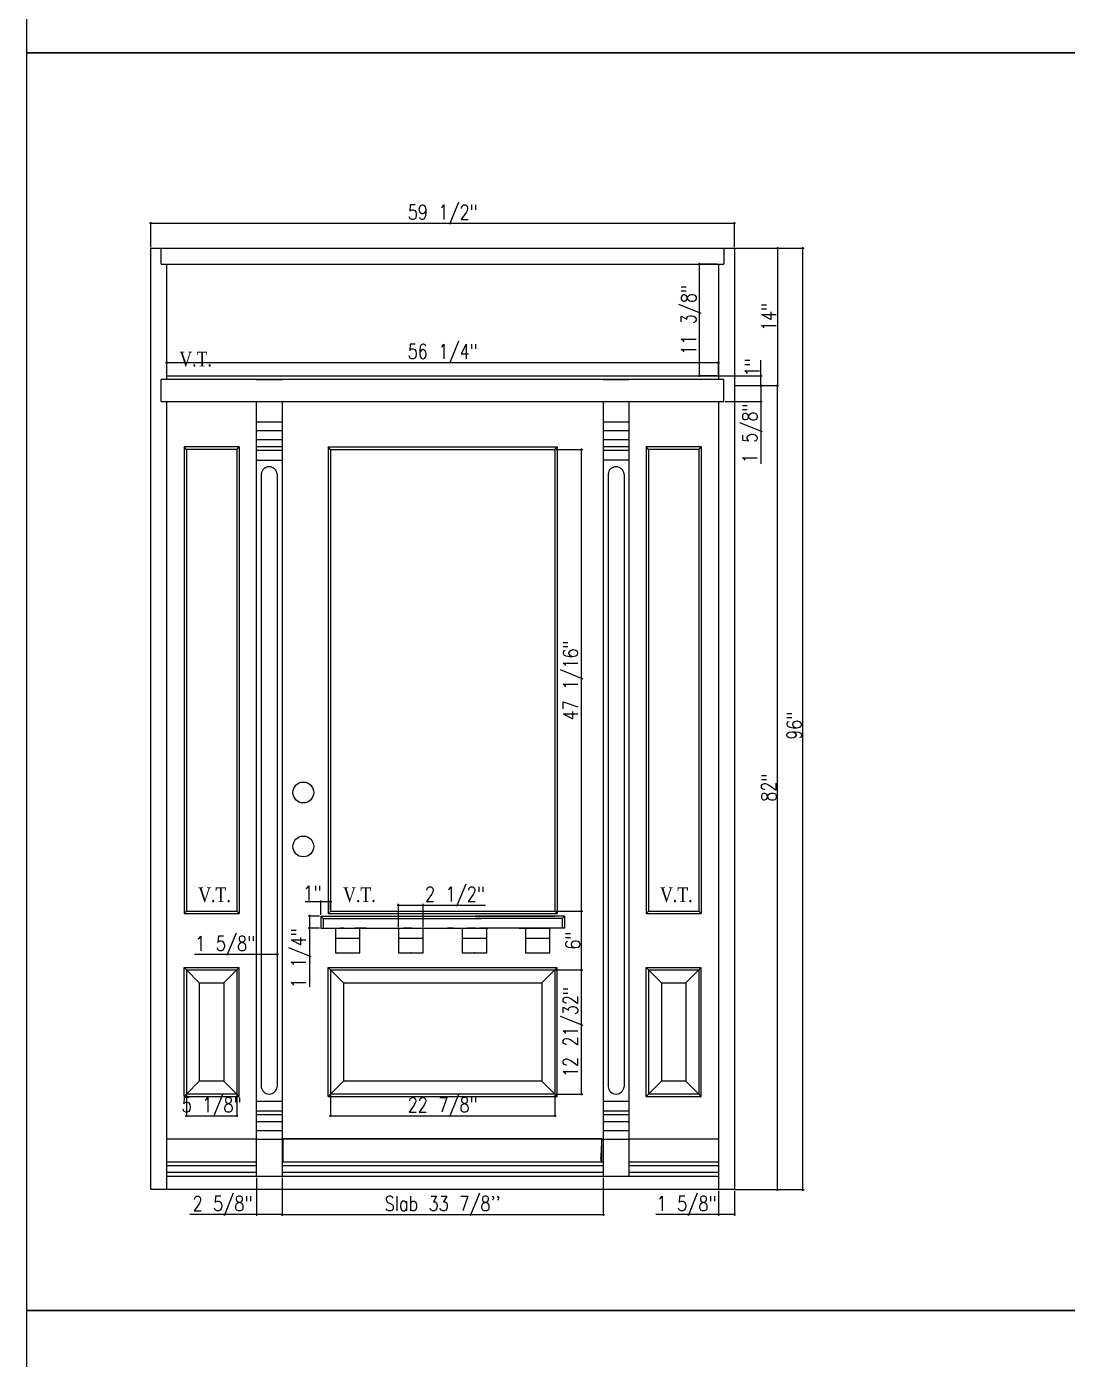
# Model space of a CAD drawing. Header units: inches. Extents: x 1985 to 11287, y 379 to 4336.
# Drawn here: x 7248.7 to 7354.8, y 3527.7 to 3663.6 of the extents above; entities that cross this region are included whole.
import ezdxf

# ---------------------------------------------------------------- set-up
doc = ezdxf.new("R2010")
doc.units = ezdxf.units.IN
doc.header["$MEASUREMENT"] = 0
doc.layers.get('0').update_dxf_attribs({"linetype": 'CONTINUOUS'})
doc.layers.get('Defpoints').update_dxf_attribs({"linetype": 'CONTINUOUS'})
for name, color, linetype in [('COTE1-1', 7, 'CONTINUOUS'), ('COTE1-1 99', 7, 'CONTINUOUS'), ('elevation', 7, 'CONTINUOUS'), ('elevation 99', 7, 'CONTINUOUS'), ('hatch 99', 1, 'CONTINUOUS'), ('separation 99', 3, 'CONTINUOUS'), ('wood detail', 7, 'CONTINUOUS'), ('wood detail 99', 7, 'CONTINUOUS')]:
    doc.layers.add(name, color=color, linetype=linetype)
doc.styles.get("Standard").update_dxf_attribs({"font": 'txt.shx', "width": 0.8})
doc.styles.add('Times', font='times.ttf', dxfattribs={"width": 0.8})
doc.dimstyles.new('Elevation', dxfattribs={"dimscale": 2, "dimtxt": 0.75, "dimasz": 0.0625, "dimexe": 0.0625, "dimexo": 0.0625, "dimgap": 0.0625, "dimtad": 1, "dimdec": 5, "dimzin": 0, "dimdsep": 46, "dimlunit": 5, "dimtxsty": 'Standard', "dimblk1": 'OBLIQUE', "dimblk2": 'OBLIQUE', "dimsah": 1, "dimcen": 2, "dimdle": 0.0625, "dimclrd": 1, "dimclre": 1, "dimadec": 1, "dimazin": 0, "dimtfac": 0.375, "dimtdec": 5, "dimtmove": 0, "dimatfit": 3, "dimldrblk": 'OBLIQUE', "dimfxl": 1, "dimfrac": 2, "dimtolj": 1, "dimtzin": 0, "dimarcsym": 0})

# ---------------------------------------------------------------- blocks, each defined once
blk = doc.blocks.new('_OBLIQUE')
at = {"color": 0, "linetype": 'ByBlock'}
blk.add_line((-0.5, -0.5), (0.5, 0.5), dxfattribs=at)
blk = doc.blocks.new('*D765')
at = {"layer": 'COTE1-1 99', "color": 1, "lineweight": -2}
for p, q in [((7320.96, 3640.96), (7325.35, 3640.96)), ((7325.23, 3641.08), (7325.23, 3626.83)), ((7320.96, 3626.96), (7325.35, 3626.96))]:
    blk.add_line(p, q, dxfattribs=at)
at = {"layer": 'Defpoints', "color": 0}
for p in [(7320.84, 3640.96), (7320.84, 3626.96), (7325.23, 3626.96)]:
    blk.add_point(p, dxfattribs=at)
at = {"layer": 'COTE1-1 99', "color": 1, "lineweight": -2, "xscale": 0.125, "yscale": 0.125, "zscale": 0.125}
for p, rotation in [((7325.23, 3640.96), 90), ((7325.23, 3626.96), 270)]:
    blk.add_blockref('_OBLIQUE', p, dxfattribs=dict(at, rotation=rotation))
at = {"layer": 'COTE1-1 99', "color": 0, "insert": (7324.35, 3633.96), "char_height": 1.5, "attachment_point": 5, "rotation": 90}
blk.add_mtext('\\A1;14"', dxfattribs=at)
blk = doc.blocks.new('*D766')
at = {"layer": 'COTE1-1 99', "color": 1, "lineweight": -2}
for p, q in [((7320.96, 3626.96), (7325.35, 3626.96)), ((7325.23, 3544.83), (7325.23, 3627.08)), ((7320.96, 3544.96), (7325.35, 3544.96))]:
    blk.add_line(p, q, dxfattribs=at)
at = {"layer": 'Defpoints', "color": 0}
for p in [(7320.84, 3626.96), (7325.23, 3626.96), (7320.84, 3544.96)]:
    blk.add_point(p, dxfattribs=at)
at = {"layer": 'COTE1-1 99', "color": 1, "lineweight": -2, "xscale": 0.125, "yscale": 0.125, "zscale": 0.125}
for p, rotation in [((7325.23, 3626.96), 90), ((7325.23, 3544.96), 270)]:
    blk.add_blockref('_OBLIQUE', p, dxfattribs=dict(at, rotation=rotation))
at = {"layer": 'COTE1-1 99', "color": 0, "insert": (7324.35, 3585.96), "char_height": 1.5, "attachment_point": 5, "rotation": 90}
blk.add_mtext('\\A1;82"', dxfattribs=at)
blk = doc.blocks.new('*D767')
at = {"layer": 'COTE1-1 99', "color": 1, "lineweight": -2}
for p, q in [((7261.21, 3643.5), (7320.96, 3643.5)), ((7261.34, 3641.08), (7261.34, 3643.63)), ((7320.84, 3641.08), (7320.84, 3643.63))]:
    blk.add_line(p, q, dxfattribs=at)
at = {"layer": 'Defpoints', "color": 0}
for p in [(7320.84, 3643.5), (7261.34, 3640.96), (7320.84, 3640.96)]:
    blk.add_point(p, dxfattribs=at)
at = {"layer": 'COTE1-1 99', "color": 1, "lineweight": -2, "xscale": 0.125, "yscale": 0.125, "zscale": 0.125, "rotation": 180}
blk.add_blockref('_OBLIQUE', (7261.34, 3643.5), dxfattribs=at)
at = {"layer": 'COTE1-1 99', "color": 1, "lineweight": -2, "xscale": 0.125, "yscale": 0.125, "zscale": 0.125}
blk.add_blockref('_OBLIQUE', (7320.84, 3643.5), dxfattribs=at)
at = {"layer": 'COTE1-1 99', "color": 0, "insert": (7291.09, 3644.38), "char_height": 1.5, "attachment_point": 5}
blk.add_mtext('\\A1;59 1/2"', dxfattribs=at)
blk = doc.blocks.new('*D768')
at = {"layer": 'COTE1-1 99', "color": 1, "lineweight": -2}
for p, q in [((7274.71, 3546.16), (7274.71, 3542.3)), ((7307.46, 3546.16), (7307.46, 3542.3)), ((7274.59, 3542.42), (7307.59, 3542.42))]:
    blk.add_line(p, q, dxfattribs=at)
at = {"layer": 'Defpoints', "color": 0}
for p in [(7274.71, 3546.29), (7307.46, 3546.29), (7307.46, 3542.42)]:
    blk.add_point(p, dxfattribs=at)
at = {"layer": 'COTE1-1 99', "color": 1, "lineweight": -2, "xscale": 0.125, "yscale": 0.125, "zscale": 0.125, "rotation": 180}
blk.add_blockref('_OBLIQUE', (7274.71, 3542.42), dxfattribs=at)
at = {"layer": 'COTE1-1 99', "color": 1, "lineweight": -2, "xscale": 0.125, "yscale": 0.125, "zscale": 0.125}
blk.add_blockref('_OBLIQUE', (7307.46, 3542.42), dxfattribs=at)
at = {"layer": 'COTE1-1 99', "color": 0, "insert": (7291.09, 3543.3), "char_height": 1.5, "attachment_point": 5}
blk.add_mtext("\\A1;Slab 33 7/8''", dxfattribs=at)
blk = doc.blocks.new('*D769')
at = {"layer": 'COTE1-1 99', "color": 1, "lineweight": -2}
for p, q in [((7272.09, 3546.16), (7272.09, 3542.3)), ((7274.71, 3546.16), (7274.71, 3542.3)), ((7272.09, 3542.42), (7265.31, 3542.42)), ((7274.84, 3542.42), (7272.09, 3542.42))]:
    blk.add_line(p, q, dxfattribs=at)
at = {"layer": 'Defpoints', "color": 0}
for p in [(7272.09, 3546.29), (7274.71, 3546.29), (7272.09, 3542.42)]:
    blk.add_point(p, dxfattribs=at)
at = {"layer": 'COTE1-1 99', "color": 1, "lineweight": -2, "xscale": 0.125, "yscale": 0.125, "zscale": 0.125, "rotation": 180}
blk.add_blockref('_OBLIQUE', (7272.09, 3542.42), dxfattribs=at)
at = {"layer": 'COTE1-1 99', "color": 1, "lineweight": -2, "xscale": 0.125, "yscale": 0.125, "zscale": 0.125}
blk.add_blockref('_OBLIQUE', (7274.71, 3542.42), dxfattribs=at)
at = {"layer": 'COTE1-1 99', "color": 0, "insert": (7268.64, 3543.3), "char_height": 1.5, "attachment_point": 5}
blk.add_mtext('\\A1;2 5/8"', dxfattribs=at)
blk = doc.blocks.new('*D770')
at = {"layer": 'COTE1-1 99', "color": 1, "lineweight": -2}
for p, q in [((7319.21, 3544.83), (7319.21, 3542.3)), ((7320.84, 3544.83), (7320.84, 3542.3)), ((7319.21, 3542.42), (7312.84, 3542.42)), ((7320.96, 3542.42), (7319.21, 3542.42))]:
    blk.add_line(p, q, dxfattribs=at)
at = {"layer": 'Defpoints', "color": 0}
for p in [(7319.21, 3544.96), (7320.84, 3544.96), (7319.21, 3542.42)]:
    blk.add_point(p, dxfattribs=at)
at = {"layer": 'COTE1-1 99', "color": 1, "lineweight": -2, "xscale": 0.125, "yscale": 0.125, "zscale": 0.125, "rotation": 180}
blk.add_blockref('_OBLIQUE', (7319.21, 3542.42), dxfattribs=at)
at = {"layer": 'COTE1-1 99', "color": 1, "lineweight": -2, "xscale": 0.125, "yscale": 0.125, "zscale": 0.125}
blk.add_blockref('_OBLIQUE', (7320.84, 3542.42), dxfattribs=at)
at = {"layer": 'COTE1-1 99', "color": 0, "insert": (7315.96, 3543.3), "char_height": 1.5, "attachment_point": 5}
blk.add_mtext('\\A1;1 5/8"', dxfattribs=at)
blk = doc.blocks.new('*D777')
at = {"layer": 'COTE1-1 99', "color": 1, "lineweight": -2}
for p, q in [((7320.96, 3640.96), (7327.95, 3640.96)), ((7327.82, 3544.83), (7327.82, 3641.08)), ((7320.96, 3544.96), (7327.95, 3544.96))]:
    blk.add_line(p, q, dxfattribs=at)
at = {"layer": 'Defpoints', "color": 0}
for p in [(7320.84, 3640.96), (7327.82, 3640.96), (7320.84, 3544.96)]:
    blk.add_point(p, dxfattribs=at)
at = {"layer": 'COTE1-1 99', "color": 1, "lineweight": -2, "xscale": 0.125, "yscale": 0.125, "zscale": 0.125}
for p, rotation in [((7327.82, 3640.96), 90), ((7327.82, 3544.96), 270)]:
    blk.add_blockref('_OBLIQUE', p, dxfattribs=dict(at, rotation=rotation))
at = {"layer": 'COTE1-1 99', "color": 0, "insert": (7326.95, 3592.27), "char_height": 1.5, "attachment_point": 5, "rotation": 90}
blk.add_mtext('\\A1;96"', dxfattribs=at)
blk = doc.blocks.new('*D783')
at = {"layer": 'COTE1-1 99', "color": 1, "lineweight": -2}
for p, q in [((7323.54, 3627.96), (7323.54, 3629.53)), ((7319.34, 3627.96), (7323.66, 3627.96)), ((7323.54, 3626.83), (7323.54, 3627.96)), ((7320.96, 3626.96), (7323.66, 3626.96))]:
    blk.add_line(p, q, dxfattribs=at)
at = {"layer": 'Defpoints', "color": 0}
for p in [(7319.21, 3627.96), (7323.54, 3627.96), (7320.84, 3626.96)]:
    blk.add_point(p, dxfattribs=at)
at = {"layer": 'COTE1-1 99', "color": 1, "lineweight": -2, "xscale": 0.125, "yscale": 0.125, "zscale": 0.125}
for p, rotation in [((7323.54, 3627.96), 90), ((7323.54, 3626.96), 270)]:
    blk.add_blockref('_OBLIQUE', p, dxfattribs=dict(at, rotation=rotation))
at = {"layer": 'COTE1-1 99', "color": 0, "insert": (7322.66, 3628.81), "char_height": 1.5, "attachment_point": 5, "rotation": 90}
blk.add_mtext('\\A1;1"', dxfattribs=at)
blk = doc.blocks.new('*D784')
at = {"layer": 'COTE1-1 99', "color": 1, "lineweight": -2}
for p, q in [((7320.96, 3626.96), (7323.66, 3626.96)), ((7323.54, 3627.08), (7323.54, 3625.33)), ((7319.9, 3625.33), (7323.66, 3625.33)), ((7323.54, 3625.33), (7323.54, 3618.96))]:
    blk.add_line(p, q, dxfattribs=at)
at = {"layer": 'Defpoints', "color": 0}
for p in [(7320.84, 3626.96), (7319.78, 3625.33), (7323.54, 3625.33)]:
    blk.add_point(p, dxfattribs=at)
at = {"layer": 'COTE1-1 99', "color": 1, "lineweight": -2, "xscale": 0.125, "yscale": 0.125, "zscale": 0.125}
for p, rotation in [((7323.54, 3626.96), 90), ((7323.54, 3625.33), 270)]:
    blk.add_blockref('_OBLIQUE', p, dxfattribs=dict(at, rotation=rotation))
at = {"layer": 'COTE1-1 99', "color": 0, "insert": (7322.66, 3622.08), "char_height": 1.5, "attachment_point": 5, "rotation": 90}
blk.add_mtext('\\A1;1 5/8"', dxfattribs=at)
blk = doc.blocks.new('*D744')
at = {"layer": 'COTE1-1 99', "color": 1, "lineweight": -2}
for p, q in [((7279.65, 3554.58), (7279.65, 3552.37)), ((7302.53, 3554.58), (7302.53, 3552.37)), ((7279.53, 3552.5), (7302.65, 3552.5))]:
    blk.add_line(p, q, dxfattribs=at)
at = {"layer": 'Defpoints', "color": 0}
for p in [(7279.65, 3554.71), (7302.53, 3554.71), (7302.53, 3552.5)]:
    blk.add_point(p, dxfattribs=at)
at = {"layer": 'COTE1-1 99', "color": 1, "lineweight": -2, "xscale": 0.125, "yscale": 0.125, "zscale": 0.125, "rotation": 180}
blk.add_blockref('_OBLIQUE', (7279.65, 3552.5), dxfattribs=at)
at = {"layer": 'COTE1-1 99', "color": 1, "lineweight": -2, "xscale": 0.125, "yscale": 0.125, "zscale": 0.125}
blk.add_blockref('_OBLIQUE', (7302.53, 3552.5), dxfattribs=at)
at = {"layer": 'COTE1-1 99', "color": 0, "insert": (7291.09, 3553.37), "char_height": 1.5, "attachment_point": 5}
blk.add_mtext('\\A1;22 7/8"', dxfattribs=at)
blk = doc.blocks.new('*D745')
at = {"layer": 'COTE1-1 99', "color": 1, "lineweight": -2}
for p, q in [((7305.24, 3554.58), (7305.24, 3567.48)), ((7302.65, 3567.36), (7305.37, 3567.36)), ((7302.65, 3554.71), (7305.37, 3554.71))]:
    blk.add_line(p, q, dxfattribs=at)
at = {"layer": 'Defpoints', "color": 0}
for p in [(7302.53, 3567.36), (7305.24, 3567.36), (7302.53, 3554.71)]:
    blk.add_point(p, dxfattribs=at)
at = {"layer": 'COTE1-1 99', "color": 1, "lineweight": -2, "xscale": 0.125, "yscale": 0.125, "zscale": 0.125}
for p, rotation in [((7305.24, 3567.36), 90), ((7305.24, 3554.71), 270)]:
    blk.add_blockref('_OBLIQUE', p, dxfattribs=dict(at, rotation=rotation))
at = {"layer": 'COTE1-1 99', "color": 0, "insert": (7304.37, 3561.03), "char_height": 1.5, "attachment_point": 5, "rotation": 90}
blk.add_mtext('\\A1;12 21/32"', dxfattribs=at)
blk = doc.blocks.new('*D746')
at = {"layer": 'COTE1-1 99', "color": 1, "lineweight": -2}
for p, q in [((7302.65, 3573.36), (7305.37, 3573.36)), ((7305.24, 3567.23), (7305.24, 3573.48)), ((7302.65, 3567.36), (7305.37, 3567.36))]:
    blk.add_line(p, q, dxfattribs=at)
at = {"layer": 'Defpoints', "color": 0}
for p in [(7302.53, 3573.36), (7305.24, 3573.36), (7302.53, 3567.36)]:
    blk.add_point(p, dxfattribs=at)
at = {"layer": 'COTE1-1 99', "color": 1, "lineweight": -2, "xscale": 0.125, "yscale": 0.125, "zscale": 0.125}
for p, rotation in [((7305.24, 3573.36), 90), ((7305.24, 3567.36), 270)]:
    blk.add_blockref('_OBLIQUE', p, dxfattribs=dict(at, rotation=rotation))
at = {"layer": 'COTE1-1 99', "color": 0, "insert": (7304.37, 3570.36), "char_height": 1.5, "attachment_point": 5, "rotation": 90}
blk.add_mtext('\\A1;6"', dxfattribs=at)
blk = doc.blocks.new('*D747')
at = {"layer": 'COTE1-1 99', "color": 1, "lineweight": -2}
for p, q in [((7302.65, 3620.42), (7305.37, 3620.42)), ((7305.24, 3573.23), (7305.24, 3620.55)), ((7302.65, 3573.36), (7305.37, 3573.36))]:
    blk.add_line(p, q, dxfattribs=at)
at = {"layer": 'Defpoints', "color": 0}
for p in [(7302.53, 3620.42), (7305.24, 3620.42), (7302.53, 3573.36)]:
    blk.add_point(p, dxfattribs=at)
at = {"layer": 'COTE1-1 99', "color": 1, "lineweight": -2, "xscale": 0.125, "yscale": 0.125, "zscale": 0.125}
for p, rotation in [((7305.24, 3620.42), 90), ((7305.24, 3573.36), 270)]:
    blk.add_blockref('_OBLIQUE', p, dxfattribs=dict(at, rotation=rotation))
at = {"layer": 'COTE1-1 99', "color": 0, "insert": (7304.37, 3596.89), "char_height": 1.5, "attachment_point": 5, "rotation": 90}
blk.add_mtext('\\A1;47 1/16"', dxfattribs=at)
blk = doc.blocks.new('*D748')
at = {"layer": 'COTE1-1 99', "color": 1, "lineweight": -2}
for p, q in [((7264.96, 3554.58), (7264.96, 3552.37)), ((7270.09, 3554.58), (7270.09, 3552.37)), ((7264.84, 3552.5), (7270.21, 3552.5))]:
    blk.add_line(p, q, dxfattribs=at)
at = {"layer": 'Defpoints', "color": 0}
for p in [(7264.96, 3554.71), (7270.09, 3554.71), (7270.09, 3552.5)]:
    blk.add_point(p, dxfattribs=at)
at = {"layer": 'COTE1-1 99', "color": 1, "lineweight": -2, "xscale": 0.125, "yscale": 0.125, "zscale": 0.125, "rotation": 180}
blk.add_blockref('_OBLIQUE', (7264.96, 3552.5), dxfattribs=at)
at = {"layer": 'COTE1-1 99', "color": 1, "lineweight": -2, "xscale": 0.125, "yscale": 0.125, "zscale": 0.125}
blk.add_blockref('_OBLIQUE', (7270.09, 3552.5), dxfattribs=at)
at = {"layer": 'COTE1-1 99', "color": 0, "insert": (7267.53, 3553.37), "char_height": 1.5, "attachment_point": 5}
blk.add_mtext('\\A1;5 1/8"', dxfattribs=at)
blk = doc.blocks.new('*D752')
at = {"layer": 'COTE1-1 99', "color": 1, "lineweight": -2}
for p, q in [((7278.65, 3574.32), (7277.08, 3574.32)), ((7278.65, 3572.98), (7278.65, 3574.45)), ((7279.78, 3574.32), (7278.65, 3574.32)), ((7279.65, 3573.48), (7279.65, 3574.45))]:
    blk.add_line(p, q, dxfattribs=at)
at = {"layer": 'Defpoints', "color": 0}
for p in [(7278.65, 3574.32), (7278.65, 3572.86), (7279.65, 3573.36)]:
    blk.add_point(p, dxfattribs=at)
at = {"layer": 'COTE1-1 99', "color": 1, "lineweight": -2, "xscale": 0.125, "yscale": 0.125, "zscale": 0.125, "rotation": 180}
blk.add_blockref('_OBLIQUE', (7278.65, 3574.32), dxfattribs=at)
at = {"layer": 'COTE1-1 99', "color": 1, "lineweight": -2, "xscale": 0.125, "yscale": 0.125, "zscale": 0.125}
blk.add_blockref('_OBLIQUE', (7279.65, 3574.32), dxfattribs=at)
at = {"layer": 'COTE1-1 99', "color": 0, "insert": (7277.8, 3575.2), "char_height": 1.5, "attachment_point": 5}
blk.add_mtext('\\A1;1"', dxfattribs=at)
blk = doc.blocks.new('*D754')
at = {"layer": 'COTE1-1 99', "color": 1, "lineweight": -2}
for p, q in [((7278.53, 3572.86), (7277.39, 3572.86)), ((7277.51, 3572.98), (7277.51, 3571.61)), ((7278.53, 3571.61), (7277.39, 3571.61)), ((7277.51, 3571.61), (7277.51, 3565.63))]:
    blk.add_line(p, q, dxfattribs=at)
at = {"layer": 'Defpoints', "color": 0}
for p in [(7278.65, 3572.86), (7277.51, 3571.61), (7278.65, 3571.61)]:
    blk.add_point(p, dxfattribs=at)
at = {"layer": 'COTE1-1 99', "color": 1, "lineweight": -2, "xscale": 0.125, "yscale": 0.125, "zscale": 0.125}
for p, rotation in [((7277.51, 3572.86), 90), ((7277.51, 3571.61), 270)]:
    blk.add_blockref('_OBLIQUE', p, dxfattribs=dict(at, rotation=rotation))
at = {"layer": 'COTE1-1 99', "color": 0, "insert": (7276.64, 3568.56), "char_height": 1.5, "attachment_point": 5, "rotation": 90}
blk.add_mtext('\\A1;1 1/4"', dxfattribs=at)
blk = doc.blocks.new('*D755')
at = {"layer": 'COTE1-1 99', "color": 1, "lineweight": -2}
for p, q in [((7286.46, 3573.97), (7289.09, 3573.97)), ((7286.59, 3571.73), (7286.59, 3574.09)), ((7289.09, 3571.73), (7289.09, 3574.09)), ((7289.09, 3573.97), (7295.46, 3573.97))]:
    blk.add_line(p, q, dxfattribs=at)
at = {"layer": 'Defpoints', "color": 0}
for p in [(7289.09, 3573.97), (7286.59, 3571.61), (7289.09, 3571.61)]:
    blk.add_point(p, dxfattribs=at)
at = {"layer": 'COTE1-1 99', "color": 1, "lineweight": -2, "xscale": 0.125, "yscale": 0.125, "zscale": 0.125, "rotation": 180}
blk.add_blockref('_OBLIQUE', (7286.59, 3573.97), dxfattribs=at)
at = {"layer": 'COTE1-1 99', "color": 1, "lineweight": -2, "xscale": 0.125, "yscale": 0.125, "zscale": 0.125}
blk.add_blockref('_OBLIQUE', (7289.09, 3573.97), dxfattribs=at)
at = {"layer": 'COTE1-1 99', "color": 0, "insert": (7292.34, 3574.84), "char_height": 1.5, "attachment_point": 5}
blk.add_mtext('\\A1;2 1/2"', dxfattribs=at)
blk = doc.blocks.new('*D760')
at = {"layer": 'COTE1-1 99', "color": 1, "lineweight": -2}
for p, q in [((7272.59, 3568.94), (7265.8, 3568.94)), ((7274.34, 3568.94), (7272.59, 3568.94))]:
    blk.add_line(p, q, dxfattribs=at)
at = {"layer": 'Defpoints', "color": 0}
for p in [(7272.59, 3568.94), (7272.59, 3568.94), (7274.21, 3568.94)]:
    blk.add_point(p, dxfattribs=at)
at = {"layer": 'COTE1-1 99', "color": 1, "lineweight": -2, "xscale": 0.125, "yscale": 0.125, "zscale": 0.125, "rotation": 180}
blk.add_blockref('_OBLIQUE', (7272.59, 3568.94), dxfattribs=at)
at = {"layer": 'COTE1-1 99', "color": 1, "lineweight": -2, "xscale": 0.125, "yscale": 0.125, "zscale": 0.125}
blk.add_blockref('_OBLIQUE', (7274.21, 3568.94), dxfattribs=at)
at = {"layer": 'COTE1-1 99', "color": 0, "insert": (7268.92, 3569.82), "char_height": 1.5, "attachment_point": 5}
blk.add_mtext('\\A1;1 5/8"', dxfattribs=at)
blk = doc.blocks.new('*D761')
at = {"layer": 'COTE1-1 99', "color": 1, "lineweight": -2}
for p, q in [((7317.3, 3627.83), (7317.3, 3639.46)), ((7319.09, 3639.33), (7317.18, 3639.33)), ((7319.09, 3627.96), (7317.18, 3627.96))]:
    blk.add_line(p, q, dxfattribs=at)
at = {"layer": 'Defpoints', "color": 0}
for p in [(7317.3, 3639.33), (7319.21, 3639.33), (7319.21, 3627.96)]:
    blk.add_point(p, dxfattribs=at)
at = {"layer": 'COTE1-1 99', "color": 1, "lineweight": -2, "xscale": 0.125, "yscale": 0.125, "zscale": 0.125}
for p, rotation in [((7317.3, 3639.33), 90), ((7317.3, 3627.96), 270)]:
    blk.add_blockref('_OBLIQUE', p, dxfattribs=dict(at, rotation=rotation))
at = {"layer": 'COTE1-1 99', "color": 0, "insert": (7316.43, 3633.65), "char_height": 1.5, "attachment_point": 5, "rotation": 90}
blk.add_mtext('\\A1;11 3/8"', dxfattribs=at)
blk = doc.blocks.new('*D762')
at = {"layer": 'COTE1-1 99', "color": 1, "lineweight": -2}
for p, q in [((7262.84, 3629.31), (7319.34, 3629.31)), ((7262.96, 3628.08), (7262.96, 3629.44)), ((7319.21, 3628.08), (7319.21, 3629.44))]:
    blk.add_line(p, q, dxfattribs=at)
at = {"layer": 'Defpoints', "color": 0}
for p in [(7319.21, 3629.31), (7262.96, 3627.96), (7319.21, 3627.96)]:
    blk.add_point(p, dxfattribs=at)
at = {"layer": 'COTE1-1 99', "color": 1, "lineweight": -2, "xscale": 0.125, "yscale": 0.125, "zscale": 0.125, "rotation": 180}
blk.add_blockref('_OBLIQUE', (7262.96, 3629.31), dxfattribs=at)
at = {"layer": 'COTE1-1 99', "color": 1, "lineweight": -2, "xscale": 0.125, "yscale": 0.125, "zscale": 0.125}
blk.add_blockref('_OBLIQUE', (7319.21, 3629.31), dxfattribs=at)
at = {"layer": 'COTE1-1 99', "color": 0, "insert": (7291.09, 3630.19), "char_height": 1.5, "attachment_point": 5}
blk.add_mtext('\\A1;56 1/4"', dxfattribs=at)

msp = doc.modelspace()

# ---------------------------------------------------------------- linework, layer by layer
at = {"layer": 'COTE1-1'}
for p, q in [((7262.400175, 3625.333245), (7262.400175, 3627.583245)), ((7319.775175, 3625.333245), (7319.775175, 3627.583245))]:
    msp.add_line(p, q, dxfattribs=at)
at = {"layer": 'elevation'}
for p, q in [((7261.337675, 3640.958245), (7320.837675, 3640.958245)), ((7261.337675, 3544.958245), (7261.337675, 3640.958245)), ((7262.400175, 3639.333245), (7262.400175, 3640.958245)), ((7319.775175, 3640.958245), (7319.775175, 3639.333245)), ((7320.837675, 3640.958245), (7320.837675, 3544.958245)), ((7262.400175, 3639.333245), (7319.775175, 3639.333245)), ((7262.962675, 3627.583245), (7262.962675, 3639.333245)), ((7272.212675, 3639.333245), (7274.712675, 3639.333245)), ((7307.462675, 3639.333245), (7309.962675, 3639.333245)), ((7319.212675, 3639.333245), (7319.212675, 3627.583245)), ((7261.337675, 3544.958245), (7261.337675, 3627.958245)), ((7319.775175, 3627.583245), (7262.400175, 3627.583245)), ((7262.962675, 3627.958245), (7319.212675, 3627.958245)), ((7272.087675, 3627.583245), (7274.712675, 3627.583245)), ((7307.462675, 3627.583245), (7310.087675, 3627.583245)), ((7310.087675, 3627.958245), (7319.212675, 3627.958245)), ((7320.837675, 3626.958245), (7320.837675, 3544.958245)), ((7262.400175, 3625.333245), (7272.087675, 3625.333245)), ((7262.962675, 3546.28637), (7262.962675, 3625.333245)), ((7262.962675, 3544.958245), (7262.962675, 3625.333245)), ((7272.087675, 3625.333245), (7274.712675, 3625.333245)), ((7272.087675, 3625.333245), (7272.087675, 3546.28637)), ((7274.712675, 3625.333245), (7274.712675, 3546.28637)), ((7274.712675, 3625.333245), (7307.462675, 3625.333245)), ((7274.712675, 3625.333245), (7307.462675, 3625.333245)), ((7307.462675, 3625.333245), (7310.087675, 3625.333245)), ((7307.462675, 3625.333245), (7307.462675, 3546.28637)), ((7310.087675, 3625.333245), (7310.087675, 3546.28637)), ((7310.087675, 3625.333245), (7319.775175, 3625.333245)), ((7319.212675, 3625.333245), (7319.212675, 3546.28637)), ((7319.212675, 3625.333245), (7319.212675, 3544.958245)), ((7274.712675, 3623.208245), (7272.087675, 3623.208245)), ((7310.087675, 3623.208245), (7307.462675, 3623.208245)), ((7274.712675, 3622.327671), (7272.087675, 3622.327671)), ((7310.087675, 3622.327671), (7307.462675, 3622.327671)), ((7264.721562, 3620.690368), (7264.721562, 3573.118695)), ((7270.328788, 3620.690368), (7264.721562, 3620.690368)), ((7264.962633, 3620.422496), (7264.721562, 3620.690368)), ((7264.962633, 3620.422496), (7264.962633, 3573.359766)), ((7270.087717, 3620.422496), (7264.962633, 3620.422496)), ((7270.087717, 3620.422496), (7270.328788, 3620.690368)), ((7270.087717, 3620.422496), (7270.087717, 3573.359766)), ((7270.328788, 3620.690368), (7270.328788, 3573.118695)), ((7274.712675, 3621.415352), (7272.087675, 3621.415352)), ((7274.712675, 3620.708245), (7272.087675, 3620.708245)), ((7279.65016, 3620.422496), (7279.409089, 3620.690368)), ((7279.409089, 3620.690368), (7302.766261, 3620.690368)), ((7279.409089, 3620.690368), (7279.409089, 3573.118695)), ((7279.65016, 3620.422496), (7279.65016, 3573.359766)), ((7279.65016, 3620.422496), (7302.52519, 3620.422496)), ((7302.52519, 3620.422496), (7302.766261, 3620.690368)), ((7302.52519, 3620.422496), (7302.52519, 3573.359766)), ((7302.766261, 3620.690368), (7302.766261, 3573.118695)), ((7310.087675, 3621.415352), (7307.462675, 3621.415352)), ((7310.087675, 3620.708245), (7307.462675, 3620.708245)), ((7311.846562, 3620.690368), (7311.846562, 3573.118695)), ((7317.453788, 3620.690368), (7311.846562, 3620.690368)), ((7312.087633, 3620.422496), (7311.846562, 3620.690368)), ((7312.087633, 3620.422496), (7312.087633, 3573.359766)), ((7317.212717, 3620.422496), (7312.087633, 3620.422496)), ((7317.212717, 3620.422496), (7317.453788, 3620.690368)), ((7317.212717, 3620.422496), (7317.212717, 3573.359766)), ((7317.453788, 3620.690368), (7317.453788, 3573.118695)), ((7274.712675, 3620.333245), (7272.087675, 3620.333245)), ((7272.087675, 3619.333245), (7274.712675, 3619.333245)), ((7310.087675, 3620.333245), (7307.462675, 3620.333245)), ((7310.087675, 3619.333245), (7307.462675, 3619.333245)), ((7272.587675, 3617.922496), (7272.587675, 3555.458245)), ((7274.212675, 3617.922496), (7274.212675, 3555.458245)), ((7307.962675, 3617.922496), (7307.962675, 3555.458245)), ((7309.587675, 3617.922496), (7309.587675, 3555.458245)), ((7264.721562, 3573.118695), (7264.962633, 3573.359766)), ((7264.721562, 3573.118695), (7270.328788, 3573.118695)), ((7264.962633, 3573.359766), (7270.087717, 3573.359766)), ((7270.328788, 3573.118695), (7270.087717, 3573.359766)), ((7279.409089, 3573.118695), (7279.65016, 3573.359766)), ((7279.409089, 3573.118695), (7302.766261, 3573.118695)), ((7279.65016, 3573.359766), (7302.52519, 3573.359766)), ((7279.65016, 3572.859766), (7302.52519, 3572.859766)), ((7302.766261, 3573.118695), (7302.52519, 3573.359766)), ((7311.846562, 3573.118695), (7312.087633, 3573.359766)), ((7311.846562, 3573.118695), (7317.453788, 3573.118695)), ((7312.087633, 3573.359766), (7317.212717, 3573.359766)), ((7317.453788, 3573.118695), (7317.212717, 3573.359766)), ((7264.721562, 3567.600838), (7264.962633, 3567.359766)), ((7264.721562, 3567.600838), (7270.328788, 3567.600838)), ((7264.721562, 3554.467174), (7264.721562, 3567.600838)), ((7270.328788, 3567.600838), (7270.087717, 3567.359766)), ((7270.328788, 3554.467174), (7270.328788, 3567.600838)), ((7279.409089, 3567.600838), (7279.65016, 3567.359766)), ((7279.409089, 3567.600838), (7302.766261, 3567.600838)), ((7279.409089, 3554.467174), (7279.409089, 3567.600838)), ((7302.766261, 3567.600838), (7302.52519, 3567.359766)), ((7302.766261, 3554.467174), (7302.766261, 3567.600838)), ((7311.846562, 3567.600838), (7312.087633, 3567.359766)), ((7311.846562, 3567.600838), (7317.453788, 3567.600838)), ((7311.846562, 3554.467174), (7311.846562, 3567.600838)), ((7317.453788, 3567.600838), (7317.212717, 3567.359766)), ((7317.453788, 3554.467174), (7317.453788, 3567.600838)), ((7264.962633, 3567.359766), (7270.087717, 3567.359766)), ((7264.962633, 3567.359766), (7264.962633, 3554.708245)), ((7264.962633, 3567.359766), (7266.275133, 3566.047266)), ((7266.275133, 3566.047266), (7268.775217, 3566.047266)), ((7266.275133, 3566.047266), (7266.275133, 3556.020745)), ((7268.775217, 3566.047266), (7270.087717, 3567.359766)), ((7268.775217, 3566.047266), (7268.775217, 3556.020745)), ((7270.087717, 3567.359766), (7270.087717, 3554.708245)), ((7279.65016, 3567.359766), (7302.52519, 3567.359766)), ((7279.65016, 3567.359766), (7279.65016, 3554.708245)), ((7279.65016, 3567.359766), (7280.96266, 3566.047266)), ((7280.96266, 3566.047266), (7301.21269, 3566.047266)), ((7280.96266, 3566.047266), (7280.96266, 3556.020745)), ((7301.21269, 3566.047266), (7302.52519, 3567.359766)), ((7301.21269, 3566.047266), (7301.21269, 3556.020745)), ((7302.52519, 3567.359766), (7302.52519, 3554.708245)), ((7312.087633, 3567.359766), (7317.212717, 3567.359766)), ((7312.087633, 3567.359766), (7312.087633, 3554.708245)), ((7312.087633, 3567.359766), (7313.400133, 3566.047266)), ((7313.400133, 3566.047266), (7315.900217, 3566.047266)), ((7313.400133, 3566.047266), (7313.400133, 3556.020745)), ((7315.900217, 3566.047266), (7317.212717, 3567.359766)), ((7315.900217, 3566.047266), (7315.900217, 3556.020745)), ((7317.212717, 3567.359766), (7317.212717, 3554.708245)), ((7264.962633, 3554.708245), (7266.275133, 3556.020745)), ((7268.775217, 3556.020745), (7266.275133, 3556.020745)), ((7268.775217, 3556.020745), (7270.087717, 3554.708245)), ((7279.65016, 3554.708245), (7280.96266, 3556.020745)), ((7301.21269, 3556.020745), (7280.96266, 3556.020745)), ((7301.21269, 3556.020745), (7302.52519, 3554.708245)), ((7312.087633, 3554.708245), (7313.400133, 3556.020745)), ((7315.900217, 3556.020745), (7313.400133, 3556.020745)), ((7315.900217, 3556.020745), (7317.212717, 3554.708245)), ((7264.962633, 3554.708245), (7264.721562, 3554.467174)), ((7264.721562, 3554.467174), (7270.328788, 3554.467174)), ((7270.087717, 3554.708245), (7264.962633, 3554.708245)), ((7270.328788, 3554.467174), (7270.087717, 3554.708245)), ((7274.712675, 3553.958245), (7272.087675, 3553.958245)), ((7279.65016, 3554.708245), (7279.409089, 3554.467174)), ((7279.409089, 3554.467174), (7302.766261, 3554.467174)), ((7302.52519, 3554.708245), (7279.65016, 3554.708245)), ((7302.766261, 3554.467174), (7302.52519, 3554.708245)), ((7310.087675, 3553.958245), (7307.462675, 3553.958245)), ((7312.087633, 3554.708245), (7311.846562, 3554.467174)), ((7311.846562, 3554.467174), (7317.453788, 3554.467174)), ((7317.212717, 3554.708245), (7312.087633, 3554.708245)), ((7317.453788, 3554.467174), (7317.212717, 3554.708245)), ((7274.712675, 3552.958245), (7272.087675, 3552.958245)), ((7274.712675, 3552.583245), (7272.087675, 3552.583245)), ((7310.087675, 3552.958245), (7307.462675, 3552.958245)), ((7310.087675, 3552.583245), (7307.462675, 3552.583245)), ((7274.712675, 3551.876138), (7272.087675, 3551.876138)), ((7310.087675, 3551.876138), (7307.462675, 3551.876138)), ((7262.962675, 3550.14574), (7272.087675, 3550.14574)), ((7262.962675, 3550.14574), (7272.087675, 3550.14574)), ((7274.712675, 3550.963819), (7272.087675, 3550.963819)), ((7274.712675, 3550.083245), (7272.087675, 3550.083245)), ((7274.837675, 3550.14574), (7307.337675, 3550.14574)), ((7274.837675, 3547.77074), (7274.837675, 3550.14574)), ((7307.337675, 3550.14574), (7274.837675, 3550.14574)), ((7307.337675, 3547.77074), (7307.337675, 3550.14574)), ((7307.337675, 3547.77074), (7307.337675, 3550.14574)), ((7307.337675, 3547.77074), (7307.337675, 3550.14574)), ((7310.087675, 3550.963819), (7307.462675, 3550.963819)), ((7310.087675, 3550.083245), (7307.462675, 3550.083245)), ((7310.087675, 3550.14574), (7319.212675, 3550.14574)), ((7310.087675, 3550.14574), (7319.212675, 3550.14574)), ((7272.087675, 3547.77074), (7262.962675, 3547.77074)), ((7272.087675, 3547.77074), (7262.962675, 3547.77074)), ((7272.087675, 3547.379121), (7262.962675, 3547.379121)), ((7272.087675, 3547.379121), (7262.962675, 3547.379121)), ((7307.462675, 3547.77074), (7274.712675, 3547.77074)), ((7307.462675, 3547.77074), (7274.712675, 3547.77074)), ((7307.462675, 3547.379121), (7274.712675, 3547.379121)), ((7307.462675, 3547.379121), (7274.712675, 3547.379121)), ((7307.212675, 3547.95824), (7307.212675, 3547.77074)), ((7307.212675, 3547.95824), (7307.212675, 3547.77074)), ((7307.250918, 3547.77074), (7307.260343, 3547.89574)), ((7307.250918, 3547.77074), (7307.260343, 3547.89574)), ((7307.260343, 3547.89574), (7307.270971, 3547.77074)), ((7307.260343, 3547.89574), (7307.270971, 3547.77074)), ((7319.212675, 3547.77074), (7310.087675, 3547.77074)), ((7319.212675, 3547.77074), (7310.087675, 3547.77074)), ((7319.212675, 3547.379121), (7310.087675, 3547.379121)), ((7319.212675, 3547.379121), (7310.087675, 3547.379121)), ((7272.087675, 3546.70824), (7262.962675, 3546.70824)), ((7272.087675, 3546.28637), (7262.962675, 3546.28637)), ((7310.087675, 3546.28637), (7272.087675, 3546.28637)), ((7307.462675, 3546.70824), (7274.712675, 3546.70824)), ((7319.212675, 3546.70824), (7310.087675, 3546.70824)), ((7319.212675, 3546.28637), (7310.087675, 3546.28637)), ((7320.837675, 3544.958245), (7261.337675, 3544.958245)), ((7320.837675, 3544.958245), (7261.337675, 3544.958245)), ((7320.837675, 3544.958245), (7297.525175, 3544.958245)), ((7320.837675, 3544.958245), (7297.525175, 3544.958245))]:
    msp.add_line(p, q, dxfattribs=at)
for centre in [(7276.881425, 3585.458245), (7276.881425, 3579.958245)]:
    msp.add_circle(centre, 1.0625, dxfattribs=at)
for centre, radius, start, end in [((7289.172213, 3549.880981), 18.140881, 354.32963932, 0.35560171), ((7289.172213, 3549.880981), 18.140881, 354.32963932, 0.35560171), ((7307.724222, 3550.004284), 0.411617, 159.90001428, 181.49147604), ((7307.724222, 3550.004284), 0.411617, 159.90001428, 181.49147604), ((7309.870208, 3547.786328), 2.663087, 173.48326078, 176.29878354), ((7309.870208, 3547.786328), 2.663087, 173.48326078, 176.29878354)]:
    msp.add_arc(centre, radius, start, end, dxfattribs=at)
at = {"layer": 'elevation 99'}
for p, q in [((7278.65016, 3572.859766), (7287.757313, 3572.859766)), ((7278.65016, 3572.859766), (7278.65016, 3571.609766)), ((7278.65016, 3572.859766), (7278.90016, 3572.609766)), ((7286.900168, 3572.859766), (7295.275168, 3572.859766)), ((7303.525175, 3572.859766), (7294.418022, 3572.859766)), ((7303.525175, 3572.859766), (7303.275175, 3572.609766)), ((7303.525175, 3572.859766), (7303.525175, 3571.609766)), ((7278.65016, 3571.609766), (7287.819813, 3571.609766)), ((7278.90016, 3572.609766), (7287.757313, 3572.609766)), ((7278.90016, 3572.609766), (7278.90016, 3571.609766)), ((7280.15016, 3571.609766), (7280.15016, 3569.109766)), ((7282.65016, 3569.109766), (7282.65016, 3571.609766)), ((7286.587665, 3571.609766), (7286.587665, 3569.109766)), ((7286.962668, 3571.609766), (7295.712668, 3571.609766)), ((7287.087665, 3571.609766), (7289.087665, 3571.609766)), ((7287.150168, 3572.609766), (7295.025168, 3572.609766)), ((7289.087665, 3569.109766), (7289.087665, 3571.609766)), ((7293.08767, 3571.609766), (7293.08767, 3569.109766)), ((7293.58767, 3571.609766), (7295.58767, 3571.609766)), ((7303.275175, 3572.609766), (7294.418022, 3572.609766)), ((7303.525175, 3571.609766), (7294.855522, 3571.609766)), ((7295.58767, 3569.109766), (7295.58767, 3571.609766)), ((7299.525175, 3571.609766), (7299.525175, 3569.109766)), ((7300.025175, 3571.609766), (7302.025175, 3571.609766)), ((7302.025175, 3569.109766), (7302.025175, 3571.609766)), ((7303.275175, 3572.609766), (7303.275175, 3571.609766)), ((7280.15016, 3570.609766), (7282.65016, 3570.609766)), ((7286.587665, 3570.609766), (7289.087665, 3570.609766)), ((7293.08767, 3570.609766), (7295.58767, 3570.609766)), ((7299.525175, 3570.609766), (7302.025175, 3570.609766)), ((7280.15016, 3569.109766), (7282.65016, 3569.109766)), ((7286.587665, 3569.109766), (7289.087665, 3569.109766)), ((7293.08767, 3569.109766), (7295.58767, 3569.109766)), ((7299.525175, 3569.109766), (7302.025175, 3569.109766))]:
    msp.add_line(p, q, dxfattribs=at)
at = {"layer": 'hatch 99'}
for p in [(7287.837665, 3569.109766), (7294.33767, 3569.109766), (7294.33767, 3569.109766)]:
    msp.add_point(p, dxfattribs=at)
at = {"layer": 'separation 99'}
for points in [[(7475.154558, 3789.128969), (7248.665735, 3789.128969), (7248.665735, 3660.878741), (7475.154558, 3660.878741)], [(7475.154558, 3660.878741), (7248.665735, 3660.878741), (7248.665735, 3532.628514), (7475.154558, 3532.628514)], [(7475.154558, 3532.628514), (7248.665735, 3532.628514), (7248.665735, 3404.378286), (7475.154558, 3404.378286)]]:
    msp.add_lwpolyline(points, close=True, dxfattribs=at)
at = {"layer": 'wood detail'}
for centre, start, end in [((7273.400175, 3617.857392), 4.58122009, 175.41877991), ((7308.775175, 3617.857392), 4.58122009, 175.41877991), ((7273.400175, 3555.523349), 184.58122009, 355.41877991), ((7308.775175, 3555.523349), 184.58122009, 355.41877991)]:
    msp.add_arc(centre, 0.815104, start, end, dxfattribs=at)
at = {"layer": 'wood detail 99', "color": 7}
for p, q in [((7281.02516, 3571.609766), (7280.65016, 3571.609766)), ((7283.27516, 3571.609766), (7282.15016, 3571.609766)), ((7287.962665, 3571.609766), (7287.087665, 3571.609766)), ((7292.212668, 3571.609766), (7291.587668, 3571.609766)), ((7294.46267, 3571.609766), (7293.58767, 3571.609766)), ((7298.900175, 3571.609766), (7300.025175, 3571.609766)), ((7301.150175, 3571.609766), (7302.025175, 3571.609766)), ((7301.150175, 3571.609766), (7302.025175, 3571.609766))]:
    msp.add_line(p, q, dxfattribs=at)

# ---------------------------------------------------------------- texts
at = {"layer": 'COTE1-1', "style": 'Times', "width": 0.8}
for p in [(7264.234645, 3628.904957), (7266.162052, 3574.278733), (7280.941877, 3574.278733), (7313.255725, 3574.278733)]:
    msp.add_text('V.T.', height=1.5, dxfattribs=at).set_placement(p)

# ---------------------------------------------------------------- dimensions: what is measured, and where the dimension line sits
at = {"layer": 'COTE1-1 99'}
for base, p1, p2, picture, middle in [((7320.837675, 3643.503415), (7261.337675, 3640.958245), (7320.837675, 3640.958245), '*D767', (7291.087675, 3644.378415)), ((7319.212675, 3629.312928), (7262.962675, 3627.958245), (7319.212675, 3627.958245), '*D762', (7291.087675, 3630.187928)), ((7289.087665, 3573.967726), (7286.587665, 3571.609766), (7289.087665, 3571.609766), '*D755', (7292.337665, 3574.842726)), ((7278.65016, 3574.322132), (7279.65016, 3573.359766), (7278.65016, 3572.859766), '*D752', (7277.80016, 3575.197132)), ((7302.52519, 3552.497728), (7279.65016, 3554.708245), (7302.52519, 3554.708245), '*D744', (7291.087675, 3553.372728)), ((7272.087675, 3542.424859), (7274.712675, 3546.28637), (7272.087675, 3546.28637), '*D769', (7268.637675, 3543.299859)), ((7319.212675, 3542.424859), (7320.837675, 3544.958245), (7319.212675, 3544.958245), '*D770', (7315.962675, 3543.299859))]:
    dim = msp.add_linear_dim(base=base, p1=p1, p2=p2, dimstyle='Elevation', override={"dimpost": '"'}, dxfattribs=at)
    dim.commit()
    dim.dimension.update_dxf_attribs({"geometry": picture, "text_midpoint": middle})
for base, p1, p2, picture, middle in [((7325.229608, 3626.958245), (7320.837675, 3640.958245), (7320.837675, 3626.958245), '*D765', (7324.354608, 3633.958245)), ((7317.304808, 3639.333245), (7319.212675, 3627.958245), (7319.212675, 3639.333245), '*D761', (7316.429808, 3633.645745)), ((7323.537287, 3627.958245), (7320.837675, 3626.958245), (7319.212675, 3627.958245), '*D783', (7322.662287, 3628.808245)), ((7323.537287, 3625.333245), (7320.837675, 3626.958245), (7319.775175, 3625.333245), '*D784', (7322.662287, 3622.083245)), ((7325.229608, 3626.958245), (7320.837675, 3544.958245), (7320.837675, 3626.958245), '*D766', (7324.354608, 3585.958245)), ((7305.241502, 3620.422496), (7302.52519, 3573.359766), (7302.52519, 3620.422496), '*D747', (7304.366502, 3596.891131)), ((7277.510428, 3571.609766), (7278.65016, 3572.859766), (7278.65016, 3571.609766), '*D754', (7276.635428, 3568.559766)), ((7305.241502, 3573.359766), (7302.52519, 3567.359766), (7302.52519, 3573.359766), '*D746', (7304.366502, 3570.359766)), ((7305.241502, 3567.359766), (7302.52519, 3554.708245), (7302.52519, 3567.359766), '*D745', (7304.366502, 3561.034006))]:
    dim = msp.add_linear_dim(base=base, p1=p1, p2=p2, angle=90, dimstyle='Elevation', override={"dimpost": '"'}, dxfattribs=at)
    dim.commit()
    dim.dimension.update_dxf_attribs({"geometry": picture, "text_midpoint": middle})
dim = msp.add_linear_dim(base=(7327.8215, 3640.958245), p1=(7320.837675, 3544.958245), p2=(7320.837675, 3640.958245), angle=90, dimstyle='Elevation', override={"dimpost": '"'}, dxfattribs=at)
dim.commit()
dim.dimension.update_dxf_attribs({"geometry": '*D777', "text_midpoint": (7327.8215, 3592.270745), "dimtype": 160})
for base, p1, p2, picture, middle in [((7272.587675, 3568.944813), (7274.212675, 3568.944813), (7272.587675, 3568.944813), '*D760', (7268.924286, 3568.944813)), ((7270.087717, 3552.497728), (7264.962633, 3554.708245), (7270.087717, 3554.708245), '*D748', (7267.525175, 3552.497728))]:
    dim = msp.add_linear_dim(base=base, p1=p1, p2=p2, dimstyle='Elevation', override={"dimpost": '"'}, dxfattribs=at)
    dim.commit()
    dim.dimension.update_dxf_attribs({"geometry": picture, "text_midpoint": middle, "dimtype": 160})
dim = msp.add_linear_dim(base=(7307.462675, 3542.424859), p1=(7274.712675, 3546.28637), p2=(7307.462675, 3546.28637), text="Slab 33 7/8''", dimstyle='Elevation', override={"dimpost": '"'}, dxfattribs=at)
dim.commit()
dim.dimension.update_dxf_attribs({"geometry": '*D768', "text_midpoint": (7291.087675, 3543.299859)})

doc.saveas('drawing.dxf')
